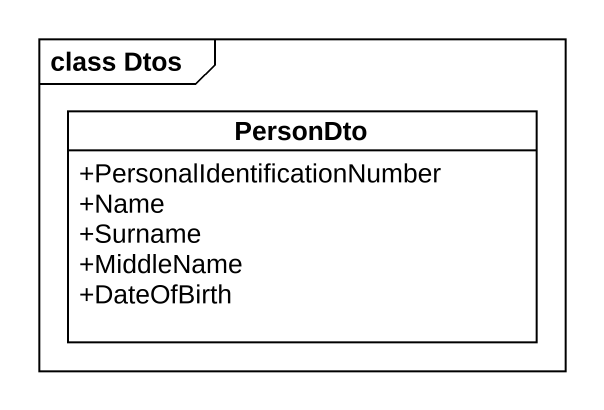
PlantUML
@startuml
mainframe class Dtos
hide circle
hide empty members
skinparam classAttributeIconSize 0
class PersonDto {
  +PersonalIdentificationNumber
  +Name
  +Surname
  +MiddleName
  +DateOfBirth
}
@enduml
